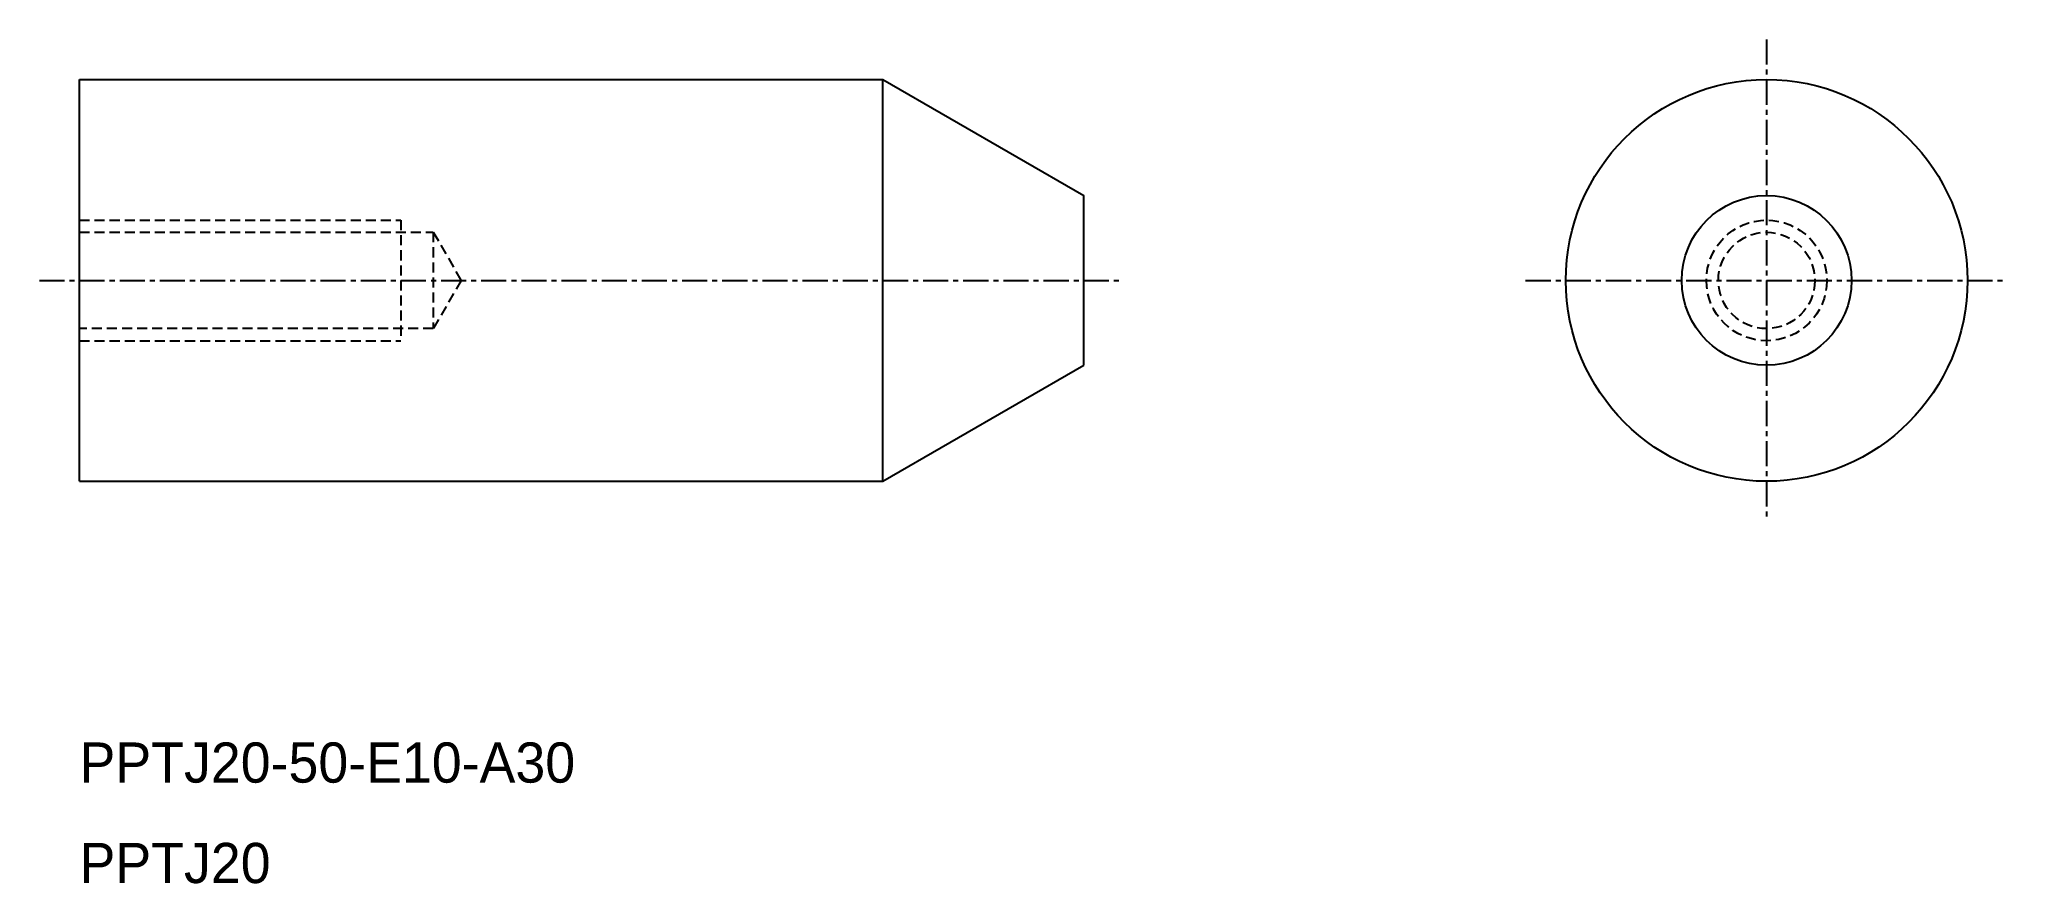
# Model space of a CAD drawing. Extents: x -959.6 to -861.6, y -767.8 to -725.7.
import ezdxf

# ---------------------------------------------------------------- set-up
doc = ezdxf.new("R2010")
doc.units = 0
doc.linetypes.add('CENTER', pattern=[2, 1.25, -0.25, 0.25, -0.25])
doc.linetypes.add('DASHED', pattern=[0.75, 0.5, -0.25])
doc.layers.get('0').update_dxf_attribs({"linetype": 'CONTINUOUS'})
doc.layers.add('CENTER', color=1, linetype='CENTER')

msp = doc.modelspace()

# ---------------------------------------------------------------- linework, layer by layer
at = {"color": 7, "linetype": 'CONTINUOUS'}
for p, q in [((-957.562, -727.731), (-917.562, -727.731)), ((-957.562, -747.731), (-957.562, -727.731)), ((-917.562, -727.731), (-907.562, -733.504)), ((-917.562, -747.731), (-917.562, -727.731)), ((-907.562, -741.957), (-907.562, -733.504)), ((-917.562, -747.731), (-907.562, -741.957)), ((-957.562, -747.731), (-917.562, -747.731))]:
    msp.add_line(p, q, dxfattribs=at)
at = {"color": 3, "linetype": 'DASHED'}
for p, q in [((-957.562, -734.731), (-941.562, -734.731)), ((-941.562, -734.731), (-941.562, -740.731)), ((-957.562, -735.331), (-939.947, -735.331)), ((-939.947, -735.331), (-938.562, -737.731)), ((-939.947, -735.331), (-939.947, -740.131)), ((-938.562, -737.731), (-939.947, -740.131)), ((-939.947, -740.131), (-957.562, -740.131)), ((-957.562, -740.731), (-941.562, -740.731))]:
    msp.add_line(p, q, dxfattribs=at)
at = {"color": 7, "linetype": 'CONTINUOUS'}
for radius in [10, 4.226]:
    msp.add_circle((-873.562, -737.731), radius, dxfattribs=at)
at = {"color": 3, "linetype": 'DASHED'}
for radius in [3, 2.4]:
    msp.add_circle((-873.562, -737.731), radius, dxfattribs=at)
at = {"layer": 'CENTER', "color": 1, "linetype": 'CENTER'}
for p, q in [((-873.562, -725.731), (-873.562, -749.731)), ((-959.562, -737.731), (-905.562, -737.731)), ((-885.562, -737.731), (-861.562, -737.731))]:
    msp.add_line(p, q, dxfattribs=at)

# ---------------------------------------------------------------- texts
at = {"color": 7, "linetype": 'CONTINUOUS'}
for s, p in [('PPTJ20-50-E10-A30  ', (-957.562, -762.731)), ('PPTJ20', (-957.562, -767.731))]:
    msp.add_text(s, height=2, dxfattribs=at).set_placement(p)

doc.saveas('drawing.dxf')
